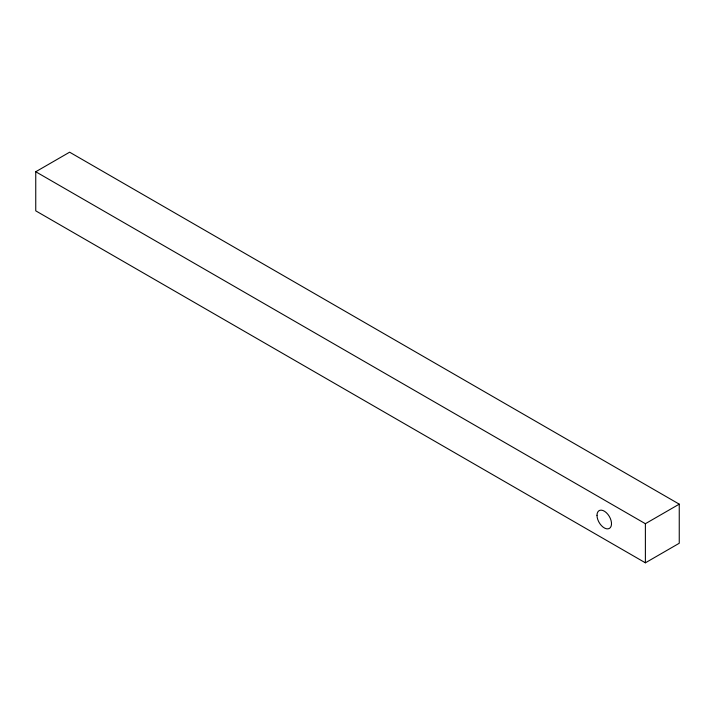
<?xml version="1.0" encoding="UTF-8"?>
<svg xmlns="http://www.w3.org/2000/svg" width="715" height="715" viewBox="0 0 715 715"><rect width="100%" height="100%" fill="white"/><g stroke="black" fill="none" stroke-linecap="round" stroke-linejoin="round"><path stroke-width="1.07" d="M35.75 171.743L69.614 152.188L679.25 504.155L679.25 543.257L645.386 562.812L35.75 210.845L35.75 171.743L645.386 523.711L679.25 504.155M645.386 523.711L645.386 562.812M596.998 515.327A10.26 5.926 60 0 0 607.884 528.868A10.26 5.926 60 0 0 607.884 514.353A10.26 5.926 60 0 0 596.998 515.327"/></g></svg>
